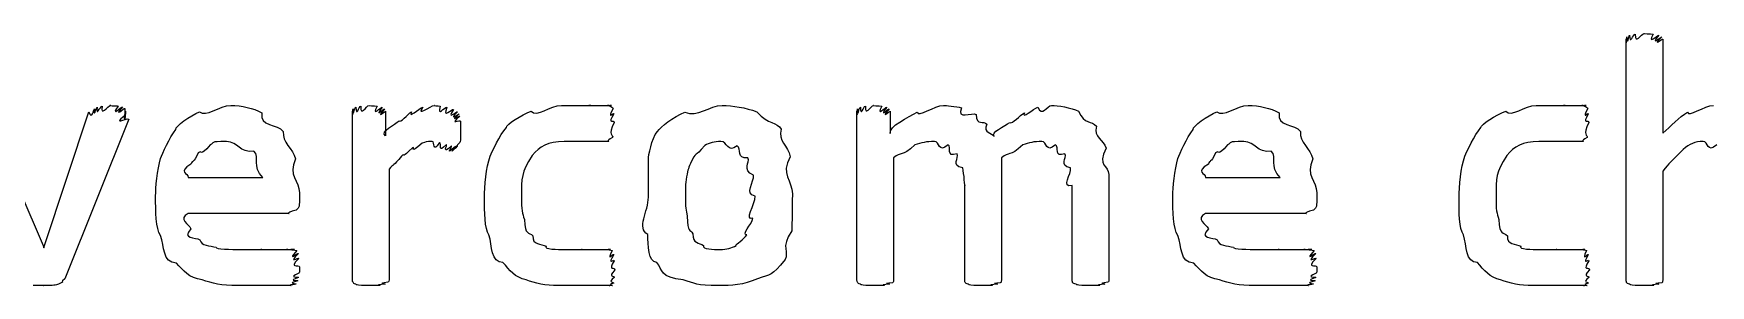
# Model space of a CAD drawing. Header units: millimetres. Extents: x 0 to 216, y 0 to 279.
# Drawn here: x 82.44 to 98.89, y 190.28 to 192.75 of the extents above; entities that cross this region are included whole.
import ezdxf

# ---------------------------------------------------------------- set-up
doc = ezdxf.new("R2010")
doc.units = ezdxf.units.MM
doc.layers.get('0').update_dxf_attribs({"linetype": 'CONTINUOUS'})

msp = doc.modelspace()

# ---------------------------------------------------------------- linework, layer by layer
at = {"color": 0}
for p, q in [((98.0599, 190.339), (98.0599, 192.698)), ((98.4179, 192.698), (98.4179, 191.777)), ((81.9697, 191.987), (82.5377, 190.675)), ((82.5486, 190.675), (82.9839, 191.987)), ((83.3755, 191.915), (82.7472, 190.35)), ((83.3423, 191.992), (83.3423, 191.992)), ((85.5694, 190.339), (85.5694, 191.992)), ((85.8943, 191.992), (85.8943, 191.75)), ((90.5164, 190.339), (90.5164, 191.992)), ((90.8417, 191.992), (90.8417, 191.772)), ((86.6278, 191.811), (86.6278, 191.811)), ((85.9275, 191.425), (85.9275, 190.339)), ((90.8748, 191.535), (90.8748, 190.339)), ((91.9332, 191.535), (91.9332, 190.339)), ((98.4179, 191.403), (98.4179, 190.339)), ((83.9583, 191.342), (84.6914, 191.342)), ((91.5748, 190.339), (91.5748, 191.265)), ((92.6275, 190.339), (92.6275, 191.265)), ((92.9859, 191.37), (92.9859, 190.339)), ((93.9341, 191.342), (94.6672, 191.342)), ((85.0498, 191.193), (85.0498, 191.133)), ((89.5188, 191.16), (89.5188, 191.16)), ((89.8825, 191.182), (89.8825, 191.182)), ((95.0253, 191.193), (95.0253, 191.133)), ((84.945, 190.989), (83.9583, 190.989)), ((94.9205, 190.989), (93.9341, 190.989)), ((82.5377, 190.675), (82.5429, 190.653)), ((82.5429, 190.653), (82.5486, 190.675)), ((88.1422, 190.438), (88.1422, 190.438)), ((97.6986, 190.438), (97.6986, 190.438))]:
    msp.add_line(p, q, dxfattribs=at)
for points in [[(98.0599, 192.698), (98.0599, 192.606), (98.0613, 192.712), (98.0652, 192.72)], [(98.0652, 192.72), (98.0708, 192.621), (98.0818, 192.732), (98.093, 192.737)], [(98.093, 192.737), (98.0955, 192.632), (98.1258, 192.748), (98.1481, 192.748)], [(98.1481, 192.748), (98.1438, 192.635), (98.2031, 192.753), (98.2363, 192.753)], [(98.2363, 192.753), (98.214, 192.753), (98.3022, 192.75), (98.3245, 192.748)], [(98.3245, 192.748), (98.261, 192.632), (98.3686, 192.743), (98.3795, 192.737)], [(98.3795, 192.737), (98.2871, 192.621), (98.4031, 192.727), (98.407, 192.72)], [(98.407, 192.72), (98.2984, 192.61), (98.4179, 192.709), (98.4179, 192.698)], [(82.9839, 191.987), (83.0132, 191.9), (83.0308, 192.006), (83.0393, 192.014)], [(83.0393, 192.014), (83.028, 191.915), (83.0559, 192.027), (83.0668, 192.031)], [(83.0668, 192.031), (83.0502, 191.926), (83.0943, 192.042), (83.1162, 192.042)], [(83.1162, 192.042), (83.0943, 191.929), (83.166, 192.048), (83.1991, 192.048)], [(83.1991, 192.048), (83.1564, 192.048), (83.2513, 192.045), (83.2707, 192.042)], [(83.2707, 192.042), (83.1935, 191.926), (83.3039, 192.039), (83.3148, 192.036)], [(83.3148, 192.036), (83.2157, 191.918), (83.3328, 192.027), (83.3367, 192.02)], [(83.3314, 191.943), (83.2157, 191.852), (83.3452, 191.926), (83.3755, 191.915)], [(83.3367, 191.959), (83.3367, 191.867), (83.3342, 191.95), (83.3314, 191.943)], [(83.3367, 192.02), (83.3395, 191.904), (83.3423, 192.004), (83.3423, 191.992)], [(83.3423, 191.976), (83.3395, 191.878), (83.3395, 191.966), (83.3367, 191.959)], [(83.3423, 191.992), (83.3395, 191.889), (83.3423, 191.983), (83.3423, 191.976)], [(83.8369, 191.811), (83.8331, 191.849), (83.9763, 191.946), (84.0687, 191.987)], [(84.0687, 191.987), (84.1347, 191.929), (84.2627, 192.048), (84.3774, 192.048)], [(84.3774, 192.048), (84.4832, 192.048), (84.5951, 192.023), (84.6804, 191.976)], [(84.6804, 191.976), (84.6529, 191.838), (84.8349, 191.871), (84.89, 191.794)], [(85.5694, 191.992), (85.5694, 191.9), (85.5708, 192.006), (85.5747, 192.014)], [(85.5747, 192.014), (85.5761, 191.915), (85.5871, 192.027), (85.6022, 192.031)], [(85.6022, 192.031), (85.6051, 191.926), (85.6326, 192.042), (85.652, 192.042)], [(85.652, 192.042), (85.6463, 191.929), (85.7017, 192.048), (85.7345, 192.048)], [(85.7345, 192.048), (85.7084, 192.048), (85.7899, 192.045), (85.8118, 192.042)], [(85.8118, 192.042), (85.7525, 191.926), (85.8502, 192.038), (85.8615, 192.031)], [(85.8615, 192.031), (85.7747, 191.915), (85.8795, 192.022), (85.8834, 192.014)], [(85.8834, 192.014), (85.7857, 191.9), (85.8943, 191.999), (85.8943, 191.992)], [(85.8943, 191.75), (85.834, 191.794), (85.9854, 191.861), (86.0266, 191.899)], [(86.0266, 191.899), (86.0351, 191.867), (86.1109, 191.965), (86.148, 191.987)], [(86.148, 191.987), (86.1095, 191.911), (86.221, 192.023), (86.2584, 192.031)], [(86.2584, 192.031), (86.1868, 191.929), (86.3367, 192.048), (86.3741, 192.048)], [(86.3741, 192.048), (86.3547, 192.048), (86.4073, 192.045), (86.4291, 192.042)], [(86.4291, 192.042), (86.3988, 191.926), (86.4732, 192.038), (86.4955, 192.031)], [(86.4955, 192.031), (86.4471, 191.911), (86.542, 192.016), (86.5614, 192.009)], [(86.5614, 192.009), (86.4842, 191.896), (86.5918, 191.994), (86.5999, 191.987)], [(86.5999, 191.987), (86.4979, 191.882), (86.6126, 191.972), (86.6165, 191.965)], [(86.6165, 191.965), (86.5064, 191.871), (86.6221, 191.954), (86.6221, 191.943)], [(86.6221, 191.943), (86.5092, 191.849), (86.6278, 191.915), (86.6278, 191.893)], [(87.0783, 191.832), (87.0754, 191.86), (87.2285, 191.959), (87.3206, 191.992)], [(87.3206, 191.992), (87.3774, 191.929), (87.5111, 192.048), (87.6184, 192.048)], [(87.6184, 192.048), (87.6529, 192.048), (87.7189, 192.048), (87.7672, 192.048)], [(87.7672, 192.048), (87.7521, 192.048), (87.8639, 192.048), (87.9052, 192.048)], [(87.9052, 192.048), (87.8336, 192.048), (87.9821, 192.048), (88.0152, 192.048)], [(88.0152, 192.048), (88.0166, 192.048), (88.0703, 192.048), (88.0816, 192.048)], [(88.0816, 192.048), (88.0428, 192.048), (88.1048, 192.048), (88.1091, 192.048)], [(88.1091, 192.048), (88.054, 192.048), (88.1214, 192.038), (88.1257, 192.02)], [(88.1257, 192.02), (88.0607, 191.896), (88.1309, 191.987), (88.1309, 191.965)], [(88.1309, 191.965), (88.065, 191.852), (88.1366, 191.915), (88.1366, 191.882)], [(88.5596, 191.794), (88.5927, 191.841), (88.7113, 191.937), (88.8298, 191.981)], [(88.8298, 191.981), (88.9483, 191.929), (89.0722, 192.048), (89.1935, 192.048)], [(89.1935, 192.048), (89.3011, 192.048), (89.4211, 192.027), (89.5354, 191.987)], [(89.5354, 191.987), (89.6511, 191.852), (89.7308, 191.893), (89.7724, 191.816)], [(90.5164, 191.992), (90.5164, 191.9), (90.5178, 192.006), (90.5221, 192.014)], [(90.5221, 192.014), (90.5235, 191.915), (90.5344, 192.027), (90.5496, 192.031)], [(90.5496, 192.031), (90.5524, 191.926), (90.5799, 192.042), (90.599, 192.042)], [(90.599, 192.042), (90.5937, 191.929), (90.6487, 192.048), (90.6819, 192.048)], [(90.6819, 192.048), (90.6558, 192.048), (90.7369, 192.045), (90.7591, 192.042)], [(90.7591, 192.042), (90.6999, 191.926), (90.7976, 192.038), (90.8085, 192.031)], [(90.8085, 192.031), (90.7217, 191.915), (90.8265, 192.022), (90.8308, 192.014)], [(90.8308, 192.014), (90.7327, 191.9), (90.8417, 191.999), (90.8417, 191.992)], [(90.8417, 191.772), (90.8251, 191.841), (91.0209, 191.937), (91.1063, 191.981)], [(91.1063, 191.981), (91.1119, 191.929), (91.277, 192.048), (91.3652, 192.048)], [(91.3652, 192.048), (91.3832, 192.048), (91.4894, 192.039), (91.5416, 192.025)], [(91.5416, 192.025), (91.4894, 191.9), (91.6436, 191.988), (91.6852, 191.959)], [(91.6852, 191.959), (91.6877, 191.845), (91.7593, 191.902), (91.7896, 191.866)], [(92.0157, 191.882), (92.038, 191.86), (92.1149, 191.954), (92.159, 191.976)], [(92.159, 191.976), (92.1261, 191.907), (92.2472, 192.02), (92.2913, 192.031)], [(92.2913, 192.031), (92.3315, 191.929), (92.3794, 192.048), (92.4235, 192.048)], [(92.4235, 192.048), (92.4814, 192.048), (92.6179, 192.028), (92.6881, 191.992)], [(92.6881, 191.992), (92.7435, 191.856), (92.8204, 191.905), (92.8645, 191.844)], [(93.8128, 191.811), (93.8086, 191.849), (93.9518, 191.946), (94.0442, 191.987)], [(94.0442, 191.987), (94.1105, 191.929), (94.2386, 192.048), (94.3529, 192.048)], [(94.3529, 192.048), (94.4591, 192.048), (94.5706, 192.023), (94.6559, 191.976)], [(94.6559, 191.976), (94.6284, 191.838), (94.8104, 191.871), (94.8655, 191.794)], [(96.635, 191.832), (96.6322, 191.86), (96.7853, 191.959), (96.8774, 191.992)], [(96.8774, 191.992), (96.9338, 191.929), (97.0675, 192.048), (97.1751, 192.048)], [(97.1751, 192.048), (97.2097, 192.048), (97.2757, 192.048), (97.324, 192.048)], [(97.324, 192.048), (97.3088, 192.048), (97.4203, 192.048), (97.4619, 192.048)], [(97.4619, 192.048), (97.39, 192.048), (97.5388, 192.048), (97.572, 192.048)], [(97.572, 192.048), (97.5734, 192.048), (97.627, 192.048), (97.6383, 192.048)], [(97.6383, 192.048), (97.5995, 192.048), (97.6616, 192.048), (97.6658, 192.048)], [(97.6658, 192.048), (97.6104, 192.048), (97.6782, 192.038), (97.6824, 192.02)], [(97.6824, 192.02), (97.6175, 191.896), (97.6877, 191.987), (97.6877, 191.965)], [(97.6877, 191.965), (97.6217, 191.852), (97.6933, 191.915), (97.6933, 191.882)], [(98.4179, 191.777), (98.4966, 191.841), (98.5795, 191.937), (98.6607, 191.981)], [(98.6607, 191.981), (98.6621, 191.929), (98.8289, 192.048), (98.9143, 192.048)], [(83.6884, 191.529), (83.7075, 191.576), (83.7738, 191.733), (83.8369, 191.811)], [(84.89, 191.794), (84.8801, 191.684), (84.9849, 191.626), (85.0113, 191.524)], [(86.6278, 191.893), (86.6278, 191.808), (86.6278, 191.846), (86.6278, 191.811)], [(86.6278, 191.811), (86.6278, 191.739), (86.6278, 191.75), (86.6278, 191.728)], [(86.9184, 191.551), (86.9403, 191.595), (87.0119, 191.758), (87.0783, 191.832)], [(88.12, 191.733), (88.0428, 191.695), (88.0953, 191.695), (88.0816, 191.695)], [(88.1366, 191.882), (88.065, 191.75), (88.1309, 191.762), (88.12, 191.733)], [(88.4714, 191.513), (88.4714, 191.565), (88.5003, 191.717), (88.5596, 191.794)], [(89.7724, 191.816), (89.735, 191.702), (89.8454, 191.652), (89.8606, 191.546)], [(91.7896, 191.866), (91.7469, 191.772), (91.8422, 191.788), (91.8616, 191.744)], [(91.8616, 191.744), (91.8199, 191.783), (91.9674, 191.845), (92.0157, 191.882)], [(92.8645, 191.844), (92.8317, 191.735), (92.939, 191.713), (92.9584, 191.629)], [(93.6639, 191.529), (93.6833, 191.576), (93.7493, 191.733), (93.8128, 191.811)], [(94.8655, 191.794), (94.8559, 191.684), (94.9607, 191.626), (94.9868, 191.524)], [(96.4752, 191.551), (96.4971, 191.595), (96.5687, 191.758), (96.635, 191.832)], [(97.6768, 191.733), (97.5995, 191.695), (97.6521, 191.695), (97.6383, 191.695)], [(97.6933, 191.882), (97.6217, 191.75), (97.6877, 191.762), (97.6768, 191.733)], [(84.0574, 191.584), (84.0052, 191.474), (84.0038, 191.518), (83.9858, 191.474)], [(84.1735, 191.662), (84.0687, 191.536), (84.0906, 191.618), (84.0574, 191.584)], [(84.3333, 191.695), (84.1597, 191.695), (84.22, 191.684), (84.1735, 191.662)], [(84.6032, 191.601), (84.4571, 191.576), (84.4543, 191.695), (84.3333, 191.695)], [(84.6914, 191.342), (84.5785, 191.452), (84.6653, 191.538), (84.6032, 191.601)], [(86.1589, 191.634), (86.046, 191.518), (86.0887, 191.587), (86.0489, 191.551)], [(86.2528, 191.678), (86.1124, 191.558), (86.1921, 191.656), (86.1589, 191.634)], [(86.3519, 191.695), (86.2926, 191.695), (86.2859, 191.689), (86.2528, 191.678)], [(86.4235, 191.684), (86.3519, 191.576), (86.3769, 191.695), (86.3519, 191.695)], [(86.4898, 191.667), (86.3988, 191.565), (86.4485, 191.68), (86.4235, 191.684)], [(86.5396, 191.651), (86.4362, 191.554), (86.5078, 191.663), (86.4898, 191.667)], [(86.578, 191.645), (86.4651, 191.543), (86.5533, 191.647), (86.5396, 191.651)], [(86.5999, 191.651), (86.487, 191.543), (86.589, 191.645), (86.578, 191.645)], [(86.6165, 191.678), (86.4979, 191.554), (86.6069, 191.657), (86.5999, 191.651)], [(86.6278, 191.728), (86.6278, 191.695), (86.6235, 191.689), (86.6165, 191.678)], [(87.6459, 191.695), (87.4832, 191.695), (87.4049, 191.648), (87.3319, 191.557)], [(87.817, 191.695), (87.6861, 191.695), (87.7122, 191.695), (87.6459, 191.695)], [(87.938, 191.695), (87.8995, 191.695), (87.8639, 191.695), (87.817, 191.695)], [(88.0262, 191.695), (87.9683, 191.695), (87.974, 191.695), (87.938, 191.695)], [(88.0816, 191.695), (88.0124, 191.695), (88.0484, 191.695), (88.0262, 191.695)], [(89.0228, 191.656), (88.9152, 191.525), (88.9469, 191.593), (88.918, 191.546)], [(89.1826, 191.695), (89.1177, 191.695), (89.0669, 191.681), (89.0228, 191.656)], [(89.3424, 191.651), (89.2433, 191.576), (89.2447, 191.695), (89.1826, 191.695)], [(89.4472, 191.535), (89.3315, 191.521), (89.3865, 191.625), (89.3424, 191.651)], [(91.0841, 191.662), (90.9493, 191.536), (90.9518, 191.601), (90.8748, 191.535)], [(91.277, 191.695), (91.1959, 191.695), (91.1504, 191.684), (91.0841, 191.662)], [(91.4093, 191.662), (91.3102, 191.576), (91.3282, 191.695), (91.277, 191.695)], [(91.4975, 191.574), (91.3832, 191.536), (91.4453, 191.642), (91.4093, 191.662)], [(91.5529, 191.436), (91.4315, 191.459), (91.5225, 191.536), (91.4975, 191.574)], [(92.1424, 191.662), (92.0076, 191.536), (92.0101, 191.601), (91.9332, 191.535)], [(92.3301, 191.695), (92.25, 191.695), (92.2045, 191.684), (92.1424, 191.662)], [(92.4623, 191.662), (92.3643, 191.576), (92.3809, 191.695), (92.3301, 191.695)], [(92.5558, 191.574), (92.4415, 191.536), (92.5022, 191.642), (92.4623, 191.662)], [(92.6112, 191.436), (92.4899, 191.459), (92.5809, 191.536), (92.5558, 191.574)], [(92.9584, 191.629), (92.8673, 191.452), (92.9859, 191.461), (92.9859, 191.37)], [(94.0333, 191.584), (93.9807, 191.474), (93.9793, 191.518), (93.9617, 191.474)], [(94.149, 191.662), (94.0442, 191.536), (94.0664, 191.618), (94.0333, 191.584)], [(94.3088, 191.695), (94.1352, 191.695), (94.1959, 191.684), (94.149, 191.662)], [(94.579, 191.601), (94.433, 191.576), (94.4301, 191.695), (94.3088, 191.695)], [(94.6672, 191.342), (94.554, 191.452), (94.6408, 191.538), (94.579, 191.601)], [(97.2026, 191.695), (97.04, 191.695), (96.9617, 191.648), (96.8886, 191.557)], [(97.3737, 191.695), (97.2425, 191.695), (97.2689, 191.695), (97.2026, 191.695)], [(97.4947, 191.695), (97.4563, 191.695), (97.4203, 191.695), (97.3737, 191.695)], [(97.5829, 191.695), (97.5251, 191.695), (97.5307, 191.695), (97.4947, 191.695)], [(97.6383, 191.695), (97.5692, 191.695), (97.6051, 191.695), (97.5829, 191.695)], [(98.6166, 191.618), (98.4857, 191.477), (98.4871, 191.498), (98.4179, 191.403)], [(98.8148, 191.695), (98.7323, 191.695), (98.6825, 191.669), (98.6166, 191.618)], [(98.9471, 191.662), (98.8494, 191.576), (98.866, 191.695), (98.8148, 191.695)], [(83.6387, 191.16), (83.6387, 191.239), (83.6553, 191.419), (83.6884, 191.529)], [(83.9858, 191.474), (83.851, 191.389), (83.9583, 191.389), (83.9583, 191.342)], [(85.0113, 191.524), (84.9313, 191.36), (85.0498, 191.31), (85.0498, 191.193)], [(86.0489, 191.551), (85.9688, 191.448), (85.9716, 191.476), (85.9275, 191.425)], [(86.8634, 191.143), (86.8634, 191.254), (86.8811, 191.441), (86.9184, 191.551)], [(87.3319, 191.557), (87.2229, 191.393), (87.2271, 191.332), (87.2271, 191.16)], [(88.4714, 191.149), (88.4714, 191.228), (88.4714, 191.403), (88.4714, 191.513)], [(88.918, 191.546), (88.8573, 191.43), (88.8654, 191.441), (88.8517, 191.375)], [(89.5022, 191.364), (89.3822, 191.422), (89.4719, 191.487), (89.4472, 191.535)], [(89.8606, 191.546), (89.764, 191.371), (89.8825, 191.317), (89.8825, 191.182)], [(91.5748, 191.265), (91.5748, 191.234), (91.5666, 191.383), (91.5529, 191.436)], [(92.6275, 191.265), (92.5117, 191.234), (92.6222, 191.383), (92.6112, 191.436)], [(93.6142, 191.16), (93.6142, 191.239), (93.6308, 191.419), (93.6639, 191.529)], [(93.9617, 191.474), (93.8265, 191.389), (93.9341, 191.389), (93.9341, 191.342)], [(94.9868, 191.524), (94.9068, 191.36), (95.0253, 191.31), (95.0253, 191.193)], [(96.4198, 191.143), (96.4198, 191.254), (96.4378, 191.441), (96.4752, 191.551)], [(96.8886, 191.557), (96.7796, 191.393), (96.7839, 191.332), (96.7839, 191.16)], [(88.8517, 191.375), (88.8312, 191.301), (88.8351, 191.244), (88.8351, 191.171)], [(89.5188, 191.16), (89.4045, 191.177), (89.5131, 191.301), (89.5022, 191.364)], [(83.6884, 190.774), (83.6387, 190.838), (83.6387, 191.013), (83.6387, 191.16)], [(85.0498, 191.133), (85.0498, 191.033), (85.0388, 191.044), (85.0166, 191.022)], [(86.9075, 190.78), (86.8634, 190.838), (86.8634, 191.007), (86.8634, 191.143)], [(87.2271, 191.16), (87.2229, 191.014), (87.2352, 190.995), (87.2546, 190.929)], [(88.4661, 190.785), (88.3528, 190.842), (88.4714, 191.013), (88.4714, 191.149)], [(88.8351, 191.171), (88.8312, 191.036), (88.8407, 191.028), (88.8517, 190.962)], [(89.4965, 190.945), (89.4045, 190.908), (89.5188, 191.083), (89.5188, 191.16)], [(89.8825, 191.182), (89.8825, 190.985), (89.8797, 190.929), (89.8772, 190.818)], [(93.6639, 190.774), (93.6142, 190.838), (93.6142, 191.013), (93.6142, 191.16)], [(95.0253, 191.133), (95.0253, 191.033), (95.0143, 191.044), (94.9925, 191.022)], [(96.4639, 190.78), (96.4198, 190.838), (96.4198, 191.007), (96.4198, 191.143)], [(96.7839, 191.16), (96.7796, 191.014), (96.792, 190.995), (96.8114, 190.929)], [(83.9583, 190.989), (83.851, 190.934), (83.9668, 190.885), (83.9858, 190.84)], [(85.0166, 191.022), (84.8872, 190.989), (84.9697, 190.989), (84.945, 190.989)], [(87.2546, 190.929), (87.2603, 190.769), (87.3002, 190.813), (87.3372, 190.769)], [(88.8517, 190.962), (88.8531, 190.791), (88.8806, 190.842), (88.9071, 190.791)], [(89.4362, 190.78), (89.378, 190.78), (89.4856, 190.882), (89.4965, 190.945)], [(93.9341, 190.989), (93.8265, 190.934), (93.9423, 190.885), (93.9617, 190.84)], [(94.9925, 191.022), (94.8627, 190.989), (94.9456, 190.989), (94.9205, 190.989)], [(96.8114, 190.929), (96.8167, 190.769), (96.8569, 190.813), (96.8939, 190.769)], [(83.8426, 190.504), (83.7075, 190.504), (83.724, 190.667), (83.6884, 190.774)], [(83.9858, 190.84), (83.8881, 190.731), (84.0327, 190.763), (84.074, 190.73)], [(87.0451, 190.51), (86.9251, 190.507), (86.9403, 190.672), (86.9075, 190.78)], [(87.3372, 190.769), (87.3333, 190.681), (87.4173, 190.692), (87.4695, 190.669)], [(88.5543, 190.51), (88.4671, 190.511), (88.4661, 190.678), (88.4661, 190.785)], [(88.9071, 190.791), (88.9042, 190.692), (88.9674, 190.704), (89.0115, 190.675)], [(89.3315, 190.675), (89.323, 190.687), (89.4098, 190.736), (89.4362, 190.78)], [(89.8772, 190.818), (89.7611, 190.65), (89.855, 190.617), (89.8109, 190.537)], [(93.8181, 190.504), (93.6833, 190.504), (93.6995, 190.667), (93.6639, 190.774)], [(93.9617, 190.84), (93.8636, 190.731), (94.0082, 190.763), (94.0498, 190.73)], [(96.6018, 190.51), (96.4819, 190.507), (96.4971, 190.672), (96.4639, 190.78)], [(96.8939, 190.769), (96.8897, 190.681), (96.974, 190.692), (97.0262, 190.669)], [(84.074, 190.73), (84.0863, 190.669), (84.1678, 190.676), (84.2338, 190.658)], [(84.2338, 190.658), (84.2186, 190.637), (84.3802, 190.637), (84.4765, 190.637)], [(84.4765, 190.637), (84.5097, 190.637), (84.6212, 190.637), (84.6804, 190.637)], [(84.6804, 190.637), (84.6268, 190.637), (84.788, 190.637), (84.8293, 190.637)], [(84.8293, 190.637), (84.8293, 190.637), (84.908, 190.637), (84.9341, 190.637)], [(84.9341, 190.637), (84.8843, 190.637), (84.9849, 190.637), (85, 190.637)], [(85, 190.637), (84.9094, 190.637), (85.018, 190.632), (85.0223, 190.625)], [(85.0223, 190.625), (84.9203, 190.507), (85.0346, 190.611), (85.0388, 190.598)], [(85.0388, 190.598), (84.9284, 190.482), (85.0441, 190.57), (85.0441, 190.548)], [(87.4695, 190.669), (87.4391, 190.637), (87.5852, 190.637), (87.6515, 190.637)], [(87.6515, 190.637), (87.69, 190.637), (87.7743, 190.637), (87.8223, 190.637)], [(87.8223, 190.637), (87.7852, 190.637), (87.9119, 190.637), (87.9493, 190.637)], [(87.9493, 190.637), (87.9768, 190.637), (88.0152, 190.637), (88.0375, 190.637)], [(88.0375, 190.637), (88.0237, 190.637), (88.083, 190.637), (88.0981, 190.637)], [(88.0981, 190.637), (88.0456, 190.637), (88.1105, 190.632), (88.1144, 190.625)], [(88.1144, 190.625), (88.0565, 190.504), (88.1271, 190.605), (88.1309, 190.587)], [(88.1309, 190.587), (88.065, 190.471), (88.1366, 190.551), (88.1366, 190.526)], [(89.0115, 190.675), (88.9924, 190.637), (89.111, 190.637), (89.1769, 190.637)], [(89.1769, 190.637), (89.2348, 190.637), (89.2874, 190.649), (89.3315, 190.675)], [(94.0498, 190.73), (94.0622, 190.669), (94.1433, 190.676), (94.2097, 190.658)], [(94.2097, 190.658), (94.1945, 190.637), (94.3557, 190.637), (94.452, 190.637)], [(94.452, 190.637), (94.4852, 190.637), (94.5967, 190.637), (94.6559, 190.637)], [(94.6559, 190.637), (94.6023, 190.637), (94.7635, 190.637), (94.8048, 190.637)], [(94.8048, 190.637), (94.8048, 190.637), (94.8835, 190.637), (94.9096, 190.637)], [(94.9096, 190.637), (94.8602, 190.637), (94.9607, 190.637), (94.9759, 190.637)], [(94.9759, 190.637), (94.8849, 190.637), (94.9935, 190.632), (94.9978, 190.625)], [(94.9978, 190.625), (94.8958, 190.507), (95.0101, 190.611), (95.0143, 190.598)], [(95.0143, 190.598), (94.9043, 190.482), (95.02, 190.57), (95.02, 190.548)], [(97.0262, 190.669), (96.9959, 190.637), (97.1419, 190.637), (97.2083, 190.637)], [(97.2083, 190.637), (97.2467, 190.637), (97.3307, 190.637), (97.379, 190.637)], [(97.379, 190.637), (97.342, 190.637), (97.4686, 190.637), (97.506, 190.637)], [(97.506, 190.637), (97.5335, 190.637), (97.572, 190.637), (97.5942, 190.637)], [(97.5942, 190.637), (97.5801, 190.637), (97.6394, 190.637), (97.6545, 190.637)], [(97.6545, 190.637), (97.6023, 190.637), (97.6672, 190.632), (97.6711, 190.625)], [(97.6711, 190.625), (97.6133, 190.504), (97.6835, 190.605), (97.6877, 190.587)], [(97.6877, 190.587), (97.6217, 190.471), (97.6933, 190.551), (97.6933, 190.526)], [(84.0962, 190.339), (83.9611, 190.357), (83.9114, 190.43), (83.8426, 190.504)], [(85.0441, 190.548), (84.9313, 190.438), (85.0498, 190.499), (85.0498, 190.465)], [(85.0498, 190.465), (85.0498, 190.383), (85.047, 190.423), (85.0441, 190.405)], [(87.2712, 190.339), (87.1636, 190.361), (87.1072, 190.435), (87.0451, 190.51)], [(88.1366, 190.526), (88.0678, 190.419), (88.1422, 190.471), (88.1422, 190.438)], [(88.1422, 190.438), (88.0678, 190.357), (88.1394, 190.383), (88.1366, 190.361)], [(88.8132, 190.339), (88.5843, 190.361), (88.6121, 190.435), (88.5543, 190.51)], [(89.8109, 190.537), (89.6729, 190.372), (89.6758, 190.394), (89.5406, 190.35)], [(94.0717, 190.339), (93.9366, 190.357), (93.8872, 190.43), (93.8181, 190.504)], [(95.02, 190.548), (94.9068, 190.438), (95.0253, 190.499), (95.0253, 190.465)], [(95.0253, 190.465), (95.0253, 190.383), (95.0225, 190.423), (95.02, 190.405)], [(96.828, 190.339), (96.7204, 190.361), (96.6639, 190.435), (96.6018, 190.51)], [(97.6933, 190.526), (97.6242, 190.419), (97.6986, 190.471), (97.6986, 190.438)], [(97.6986, 190.438), (97.6242, 190.357), (97.6962, 190.383), (97.6933, 190.361)], [(82.532, 190.284), (82.4107, 190.284), (82.4632, 190.284), (82.4385, 190.284)], [(82.6258, 190.284), (82.484, 190.284), (82.568, 190.284), (82.532, 190.284)], [(82.6865, 190.295), (82.6534, 190.287), (82.6505, 190.287), (82.6258, 190.284)], [(82.725, 190.317), (82.6865, 190.298), (82.7045, 190.302), (82.6865, 190.295)], [(82.7472, 190.35), (82.7045, 190.313), (82.7359, 190.324), (82.725, 190.317)], [(84.4434, 190.284), (84.2779, 190.284), (84.1954, 190.302), (84.0962, 190.339)], [(84.6586, 190.284), (84.4875, 190.284), (84.5206, 190.284), (84.4434, 190.284)], [(84.8349, 190.284), (84.7369, 190.284), (84.7245, 190.284), (84.6586, 190.284)], [(84.9616, 190.284), (84.8402, 190.284), (84.8857, 190.284), (84.8349, 190.284)], [(85.0166, 190.295), (84.9066, 190.284), (84.9947, 190.284), (84.9616, 190.284)], [(85.0332, 190.328), (84.9175, 190.302), (85.0237, 190.306), (85.0166, 190.295)], [(85.0388, 190.361), (84.9242, 190.324), (85.036, 190.339), (85.0332, 190.328)], [(85.0441, 190.405), (84.9284, 190.35), (85.0417, 190.375), (85.0388, 190.361)], [(85.5747, 190.317), (85.5694, 190.313), (85.5694, 190.331), (85.5694, 190.339)], [(85.6022, 190.295), (85.5804, 190.298), (85.5818, 190.308), (85.5747, 190.317)], [(85.6576, 190.284), (85.6051, 190.287), (85.616, 190.29), (85.6022, 190.295)], [(85.7458, 190.284), (85.6534, 190.284), (85.6823, 190.284), (85.6576, 190.284)], [(85.834, 190.284), (85.7236, 190.284), (85.7814, 190.284), (85.7458, 190.284)], [(85.889, 190.295), (85.7705, 190.287), (85.8587, 190.287), (85.834, 190.284)], [(85.9166, 190.317), (85.7966, 190.298), (85.9028, 190.302), (85.889, 190.295)], [(85.9275, 190.339), (85.9247, 190.313), (85.9236, 190.324), (85.9166, 190.317)], [(87.5852, 190.284), (87.4614, 190.284), (87.3622, 190.302), (87.2712, 190.339)], [(87.7454, 190.284), (87.6349, 190.284), (87.6406, 190.284), (87.5852, 190.284)], [(87.8939, 190.284), (87.7411, 190.284), (87.8004, 190.284), (87.7454, 190.284)], [(88.0152, 190.284), (87.9507, 190.284), (87.9408, 190.284), (87.8939, 190.284)], [(88.0925, 190.284), (88.0209, 190.284), (88.0512, 190.284), (88.0152, 190.284)], [(88.12, 190.284), (88.0498, 190.284), (88.1063, 190.284), (88.0925, 190.284)], [(88.1309, 190.306), (88.0607, 190.284), (88.1271, 190.284), (88.12, 190.284)], [(88.1366, 190.361), (88.065, 190.313), (88.1338, 190.319), (88.1309, 190.306)], [(89.1604, 190.284), (88.9346, 190.284), (88.9303, 190.302), (88.8132, 190.339)], [(89.5406, 190.35), (89.4045, 190.284), (89.2817, 190.284), (89.1604, 190.284)], [(90.5221, 190.317), (90.5164, 190.313), (90.5164, 190.331), (90.5164, 190.339)], [(90.5496, 190.295), (90.5274, 190.298), (90.5288, 190.308), (90.5221, 190.317)], [(90.6046, 190.284), (90.5524, 190.287), (90.5633, 190.29), (90.5496, 190.295)], [(90.6928, 190.284), (90.6004, 190.284), (90.6293, 190.284), (90.6046, 190.284)], [(90.781, 190.284), (90.6709, 190.284), (90.7288, 190.284), (90.6928, 190.284)], [(90.836, 190.295), (90.7175, 190.287), (90.8057, 190.287), (90.781, 190.284)], [(90.8636, 190.311), (90.744, 190.298), (90.8498, 190.302), (90.836, 190.295)], [(90.8748, 190.339), (90.872, 190.308), (90.8706, 190.318), (90.8636, 190.311)], [(91.5804, 190.311), (91.5748, 190.308), (91.5748, 190.328), (91.5748, 190.339)], [(91.6079, 190.295), (91.5857, 190.298), (91.5871, 190.307), (91.5804, 190.311)], [(91.663, 190.284), (91.6107, 190.287), (91.6217, 190.29), (91.6079, 190.295)], [(91.7512, 190.284), (91.6587, 190.284), (91.6877, 190.284), (91.663, 190.284)], [(91.8393, 190.284), (91.7293, 190.284), (91.7871, 190.284), (91.7512, 190.284)], [(91.8944, 190.295), (91.7734, 190.287), (91.8616, 190.287), (91.8393, 190.284)], [(91.9219, 190.311), (91.8023, 190.298), (91.9081, 190.302), (91.8944, 190.295)], [(91.9332, 190.339), (91.9304, 190.308), (91.9289, 190.318), (91.9219, 190.311)], [(92.6331, 190.311), (92.6289, 190.308), (92.6275, 190.328), (92.6275, 190.339)], [(92.6663, 190.295), (92.6401, 190.298), (92.6401, 190.307), (92.6331, 190.311)], [(92.7213, 190.284), (92.6691, 190.287), (92.68, 190.29), (92.6663, 190.295)], [(92.8095, 190.284), (92.7132, 190.284), (92.7435, 190.284), (92.7213, 190.284)], [(92.892, 190.284), (92.7834, 190.284), (92.8426, 190.284), (92.8095, 190.284)], [(92.9474, 190.295), (92.8317, 190.287), (92.9171, 190.287), (92.892, 190.284)], [(92.9749, 190.317), (92.8564, 190.298), (92.9612, 190.302), (92.9474, 190.295)], [(92.9859, 190.339), (92.9859, 190.313), (92.9816, 190.324), (92.9749, 190.317)], [(94.4192, 190.284), (94.2538, 190.284), (94.1709, 190.302), (94.0717, 190.339)], [(94.634, 190.284), (94.4633, 190.284), (94.4961, 190.284), (94.4192, 190.284)], [(94.8104, 190.284), (94.7127, 190.284), (94.7, 190.284), (94.634, 190.284)], [(94.9371, 190.284), (94.8161, 190.284), (94.8612, 190.284), (94.8104, 190.284)], [(94.9925, 190.295), (94.8821, 190.284), (94.9702, 190.284), (94.9371, 190.284)], [(95.0087, 190.328), (94.893, 190.302), (94.9992, 190.306), (94.9925, 190.295)], [(95.0143, 190.361), (94.9, 190.324), (95.0115, 190.339), (95.0087, 190.328)], [(95.02, 190.405), (94.9043, 190.35), (95.0172, 190.375), (95.0143, 190.361)], [(97.1419, 190.284), (97.0181, 190.284), (96.9186, 190.302), (96.828, 190.339)], [(97.3018, 190.284), (97.1917, 190.284), (97.1973, 190.284), (97.1419, 190.284)], [(97.4506, 190.284), (97.2979, 190.284), (97.3571, 190.284), (97.3018, 190.284)], [(97.572, 190.284), (97.5071, 190.284), (97.4975, 190.284), (97.4506, 190.284)], [(97.6492, 190.284), (97.5776, 190.284), (97.608, 190.284), (97.572, 190.284)], [(97.6768, 190.284), (97.6066, 190.284), (97.663, 190.284), (97.6492, 190.284)], [(97.6877, 190.306), (97.6175, 190.284), (97.6835, 190.284), (97.6768, 190.284)], [(97.6933, 190.361), (97.6217, 190.313), (97.6905, 190.319), (97.6877, 190.306)], [(98.0652, 190.311), (98.0599, 190.308), (98.0599, 190.328), (98.0599, 190.339)], [(98.093, 190.295), (98.0708, 190.298), (98.0722, 190.307), (98.0652, 190.311)], [(98.1481, 190.284), (98.0955, 190.287), (98.1068, 190.29), (98.093, 190.295)], [(98.2363, 190.284), (98.1438, 190.284), (98.1728, 190.284), (98.1481, 190.284)], [(98.3245, 190.284), (98.214, 190.284), (98.2719, 190.284), (98.2363, 190.284)], [(98.3795, 190.295), (98.261, 190.287), (98.3492, 190.287), (98.3245, 190.284)], [(98.407, 190.311), (98.2871, 190.298), (98.3933, 190.302), (98.3795, 190.295)], [(98.4179, 190.339), (98.4155, 190.308), (98.4141, 190.318), (98.407, 190.311)]]:
    msp.add_open_spline(points, degree=3, dxfattribs=at)

doc.saveas('drawing.dxf')
